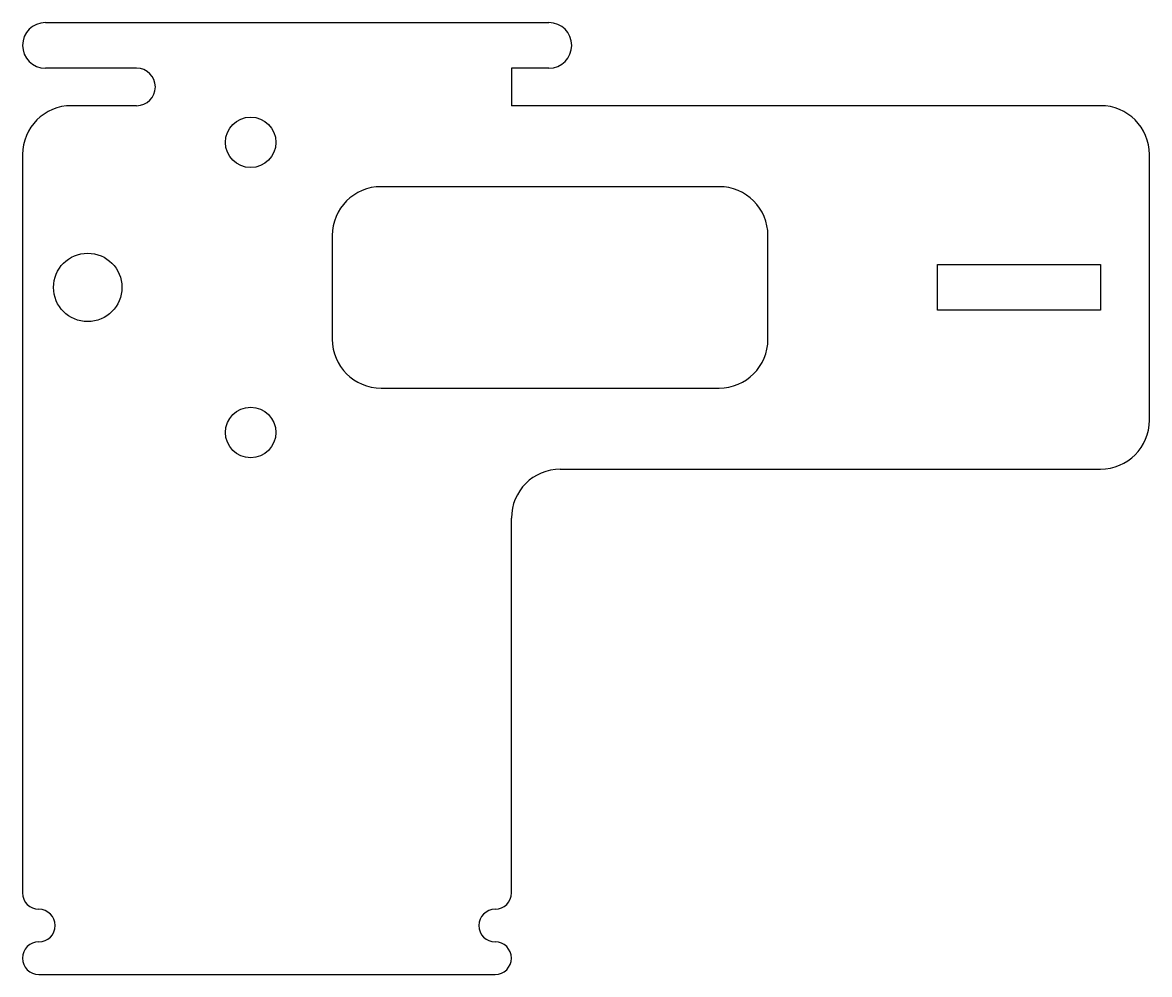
# Model space of a CAD drawing. Header units: millimetres. Extents: x 6.8 to 76, y -42.1 to 16.2.
import ezdxf

# ---------------------------------------------------------------- set-up
doc = ezdxf.new("R2010")
doc.units = ezdxf.units.MM
doc.layers.add('Shape2DView015', color=7, linetype='CONTINUOUS')

msp = doc.modelspace()

# ---------------------------------------------------------------- linework, layer by layer
at = {"layer": 'Shape2DView015'}
for p, q in [((8.25, 16.25), (39.15, 16.25)), ((13.85, 13.45), (8.25, 13.45)), ((36.85, 13.45), (36.85, 11.15)), ((39.15, 13.45), (36.85, 13.45)), ((13.85, 11.15), (9.85, 11.15)), ((73, 11.15), (36.85, 11.15)), ((6.85, 8.15), (6.85, -11.15)), ((76, -8.15), (76, 8.15)), ((49.59, 6.18082), (28.85, 6.18082)), ((25.85, 3.18082), (25.85, -3.18082)), ((52.59, -3.18082), (52.59, 3.18082)), ((63, 1.4), (68, 1.4)), ((63, -1.4), (63, 1.4)), ((68, 1.4), (73, 1.4)), ((73, 1.4), (73, -1.4)), ((68, -1.4), (63, -1.4)), ((73, -1.4), (68, -1.4)), ((28.85, -6.18082), (49.59, -6.18082)), ((6.85, -11.15), (6.85, -37.15)), ((39.85, -11.15), (73, -11.15)), ((36.85, -37.15), (36.85, -14.15)), ((7.85, -42.15), (35.85, -42.15))]:
    msp.add_line(p, q, dxfattribs=at)
for centre, radius in [((20.85, 8.9), 1.55), ((10.85, 0), 2.1), ((20.85, -8.9), 1.55)]:
    msp.add_circle(centre, radius, dxfattribs=at)
for centre, radius, start, end in [((8.25, 14.85), 1.4, 90, -90), ((39.15, 14.85), 1.4, -90, 90), ((13.85, 12.3), 1.15, -90, 90), ((9.85, 8.15), 3, 90, 180), ((73, 8.15), 3, 0, 90), ((28.85, 3.18082), 3, 90, -180), ((49.59, 3.18082), 3, 0, 90), ((28.85, -3.18082), 3, -180, -90), ((49.59, -3.18082), 3, -90, 0), ((73, -8.15), 3, -90, 0), ((39.85, -14.15), 3, 90, 180), ((7.85, -37.15), 1, 180, -90), ((35.85, -37.15), 1, -90, 0), ((7.85, -39.15), 1, -90, 90), ((35.85, -39.15), 1, 90, -90), ((7.85, -41.15), 1, 90, -90), ((35.85, -41.15), 1, -90, 90)]:
    msp.add_arc(centre, radius, start, end, dxfattribs=at)

doc.saveas('drawing.dxf')
